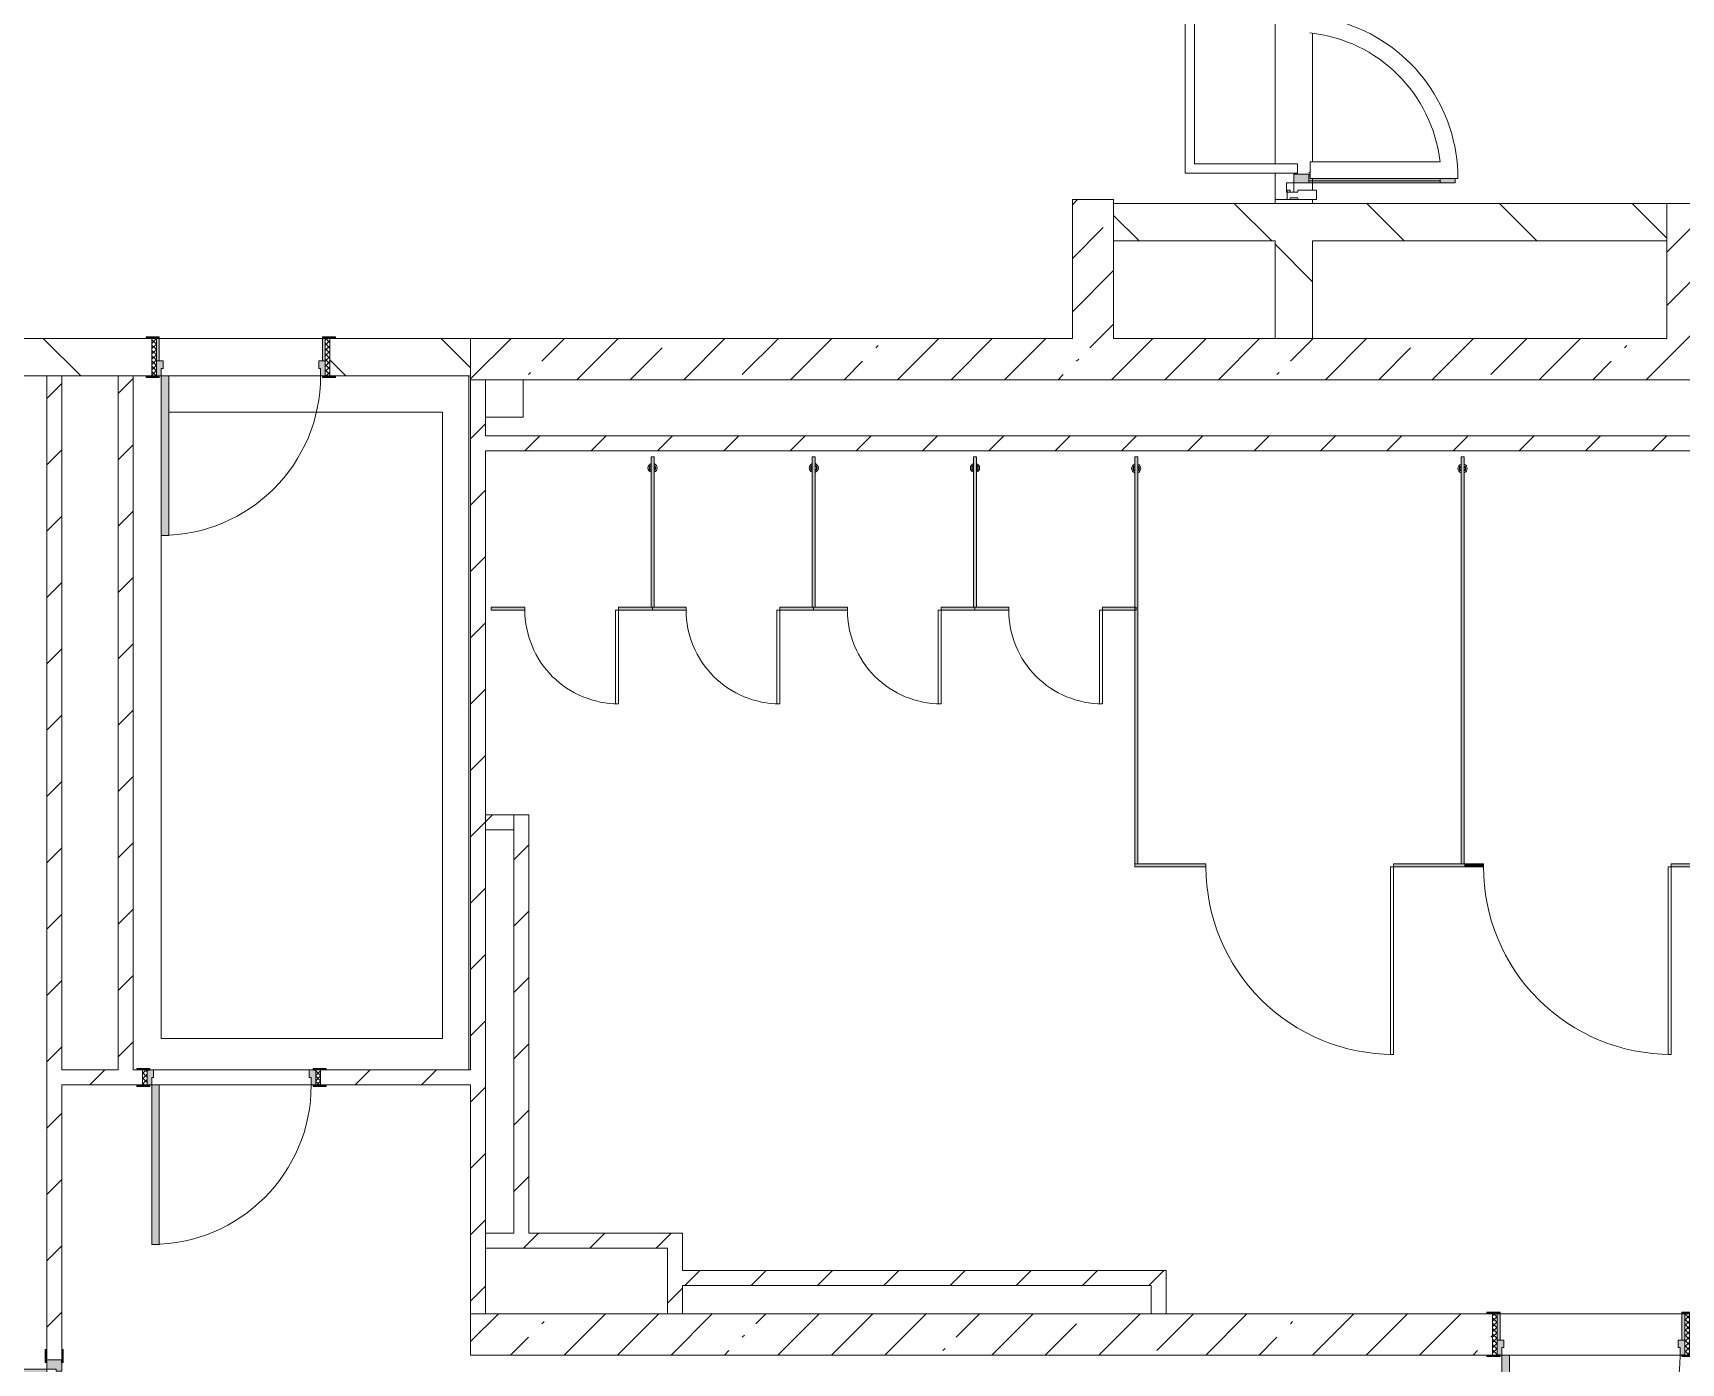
# Model space of a CAD drawing. Header units: millimetres. Extents: x -3456 to 185767, y -8553 to 29000.
# Drawn here: x 150633 to 159422, y 5138 to 12229 of the extents above; entities that cross this region are included whole.
import ezdxf

# ---------------------------------------------------------------- set-up
doc = ezdxf.new("R2010")
doc.units = ezdxf.units.MM
for name, color, linetype, lineweight in [('A-DETL-1', 7, 'Continuous', 5), ('A-DOOR-6', 7, 'Continuous', 5), ('A-GENM', 7, 'Continuous', 5), ('A-GLAZ-CWMG-4', 7, 'Continuous', 5), ('A-WALL', 7, 'Continuous', 9), ('I-WALL-3', 7, 'Continuous', 5)]:
    doc.layers.add(name, color=color, linetype=linetype, lineweight=lineweight)
for name, color, linetype, lineweight, true_color in [('A-DETL-GENF-3', 7, 'Continuous', 5, 0xe2e2e2), ('A-DETL-GENF-4', 7, 'Continuous', 5, 0xaaaaaa), ('A-DOOR-3', 7, 'Continuous', 5, 0xaaaaaa), ('A-DOOR-4', 7, 'Continuous', 5, 0xe2e2e2), ('A-DOOR-FRAM-4', 7, 'Continuous', 5, 0xe2e2e2), ('A-DOOR-FRAM-5', 7, 'Continuous', 5, 0xaaaaaa), ('A-FLOR-2', 7, 'Continuous', 5, 0xaaaaaa), ('A-GENM-1', 7, 'Continuous', 5, 0xe2ddcd)]:
    doc.layers.add(name, color=color, linetype=linetype, lineweight=lineweight, true_color=true_color)
pattern_1 = [(45, (58756.86, 0), (-176.7767, 176.7767), [])]
pattern_2 = [(45, (58756.86, 0), (-285.1231, 285.1231), []), (45, (59042, 0), (-285.1231, 285.1231), [504.031, -100.806, 16.764, -84.042])]
pattern_3 = [(135, (58756.86, 0), (-353.5534, -353.5534), [])]

# ---------------------------------------------------------------- blocks, each defined once
blk = doc.blocks.new('110_Дверь_СКБ_1Ст_Внутренняя1 - Д-7а_л__950x2100h_Туалет-V142-2_6_1_птичка')
at = {"layer": 'A-DOOR-3'}
h = blk.add_hatch(dxfattribs=at)
h.set_pattern_fill('FP_165', color=256, style=0, pattern_type=2)
h.set_pattern_definition([(135, (1776.41, 174.685), (-14.14214, -14.14214), []), (225, (1776.41, 174.685), (14.14214, -14.14214), [])])
h.paths.add_polyline_path([(537.5, 110), (512.5, 110), (512.5, -110), (537.5, -110)])
at = {"layer": 'A-DOOR-4'}
h = blk.add_hatch(color=256, dxfattribs=at)
h.paths.add_polyline_path([(487.5, 110), (487.5, 70), (477.5, 70), (477.5, 30), (512.5, 30), (512.5, 110)])
h.paths.add_polyline_path([(-462.5, 110), (-487.5, 110), (-487.5, 30), (-452.5, 30), (-452.5, 70), (-462.5, 70)])
at = {"layer": 'A-DOOR-FRAM-4'}
for points in [[(447.5, 1060), (447.5, 110), (487.5, 110), (487.5, 1060)], [(-542.5, 118), (-542.5, 110), (-472.5, 110), (-472.5, 118)], [(567.5, 118), (497.5, 118), (497.5, 110), (567.5, 110)], [(-472.5, 30), (-487.5, 30), (-487.5, -110), (-472.5, -110)], [(512.5, 30), (497.5, 30), (497.5, -110), (512.5, -110)], [(-542.5, -110), (-542.5, -118), (-472.5, -118), (-472.5, -110)], [(567.5, -110), (497.5, -110), (497.5, -118), (567.5, -118)]]:
    blk.add_hatch(color=256, dxfattribs=at).paths.add_polyline_path(points)
at = {"layer": 'A-DOOR-FRAM-5'}
h = blk.add_hatch(dxfattribs=at)
h.set_pattern_fill('FP_166', color=256, style=0, pattern_type=2)
h.set_pattern_definition([(45, (-346.384, 174.685), (-14.1421, 14.1421), []), (135, (-346.384, 174.685), (-14.1421, -14.1421), [])])
h.paths.add_polyline_path([(-487.5, 110), (-512.5, 110), (-512.5, -110), (-487.5, -110)])
at = {"layer": 'A-DOOR-3'}
for p, q in [((487.5, 1060), (447.5, 1060)), ((447.5, 1060), (447.5, 110)), ((487.5, 110), (487.5, 1060)), ((447.5, 110), (487.5, 110))]:
    blk.add_line(p, q, dxfattribs=at)
blk.add_arc((487.5, 110), 950, 90, 180, dxfattribs=at)
at = {"layer": 'A-DOOR-FRAM-5'}
for p, q in [((-472.5, 118), (-542.5, 118)), ((-542.5, 118), (-542.5, 110)), ((-542.5, 110), (-472.5, 110)), ((-487.5, 110), (-512.5, 110)), ((-512.5, 110), (-512.5, -110)), ((-462.5, 110), (-487.5, 110)), ((-487.5, 110), (-487.5, 30)), ((-487.5, -110), (-487.5, 110)), ((-472.5, 110), (-487.5, 110)), ((-487.5, 110), (-487.5, 109)), ((-487.5, 109), (-472.5, 109)), ((-472.5, 110), (-472.5, 118)), ((-472.5, 109), (-472.5, 110)), ((-462.5, 70), (-462.5, 110)), ((487.5, 110), (487.5, 70)), ((512.5, 110), (487.5, 110)), ((567.5, 118), (497.5, 118)), ((497.5, 118), (497.5, 110)), ((512.5, 110), (497.5, 110)), ((497.5, 110), (497.5, 109)), ((497.5, 110), (567.5, 110)), ((497.5, 109), (512.5, 109)), ((512.5, 30), (512.5, 110)), ((537.5, 110), (512.5, 110)), ((512.5, 110), (512.5, -110)), ((512.5, 109), (512.5, 110)), ((537.5, -110), (537.5, 110)), ((567.5, 110), (567.5, 118)), ((-487.5, 30), (-452.5, 30)), ((-472.5, 30), (-487.5, 30)), ((-487.5, 30), (-487.5, -110)), ((-472.5, -110), (-472.5, 30)), ((-452.5, 70), (-462.5, 70)), ((-452.5, 30), (-452.5, 70)), ((487.5, 70), (477.5, 70)), ((477.5, 70), (477.5, 30)), ((477.5, 30), (512.5, 30)), ((512.5, 30), (497.5, 30)), ((497.5, 30), (497.5, -110)), ((512.5, -110), (512.5, 30)), ((-472.5, -110), (-542.5, -110)), ((-542.5, -110), (-542.5, -118)), ((-542.5, -118), (-472.5, -118)), ((-512.5, -110), (-487.5, -110)), ((-487.5, -110), (-472.5, -110)), ((-472.5, -118), (-472.5, -110)), ((497.5, -110), (512.5, -110)), ((567.5, -110), (497.5, -110)), ((497.5, -110), (497.5, -118)), ((497.5, -118), (567.5, -118)), ((512.5, -110), (537.5, -110)), ((567.5, -118), (567.5, -110))]:
    blk.add_line(p, q, dxfattribs=at)
blk = doc.blocks.new('110_Дверь_СКБ_2Ст - Д-5_п_ Из игровой в коридор-32215844-2_6_1_птичка')
at = {"layer": 'A-DOOR-4'}
for points in [[(-637.5, 40), (-587.5, 40), (-587.5, 940), (-637.5, 940)], [(612.5, 440), (612.5, 40), (662.5, 40), (662.5, 440)]]:
    blk.add_hatch(color=256, dxfattribs=at).paths.add_polyline_path(points)
h = blk.add_hatch(color=256, dxfattribs=at)
h.paths.add_polyline_path([(-687.5, 40), (-687.5, -40), (-627.5, -40), (-627.5, -10), (-637.5, -10), (-637.5, 40)])
h.paths.add_polyline_path([(652.5, -40), (712.5, -40), (712.5, 40), (662.5, 40), (662.5, -10), (652.5, -10)])
at = {"layer": 'A-DOOR-FRAM-4'}
for points in [[(-742.5, 40), (-672.5, 40), (-672.5, 48), (-742.5, 48)], [(697.5, 40), (767.5, 40), (767.5, 48), (697.5, 48)], [(-742.5, -48), (-672.5, -48), (-672.5, -40), (-742.5, -40)], [(697.5, -48), (767.5, -48), (767.5, -40), (697.5, -40)]]:
    blk.add_hatch(color=256, dxfattribs=at).paths.add_polyline_path(points)
at = {"layer": 'A-DOOR-3'}
for p, q in [((-637.5, 940), (-637.5, 40)), ((-587.5, 940), (-637.5, 940)), ((-587.5, 40), (-587.5, 940)), ((662.5, 440), (612.5, 440)), ((612.5, 440), (612.5, 40)), ((662.5, 40), (662.5, 440)), ((-637.5, 40), (-587.5, 40)), ((612.5, 40), (662.5, 40))]:
    blk.add_line(p, q, dxfattribs=at)
for centre, radius, start, end in [((-637.5, 40), 900, 0, 90), ((662.5, 40), 400, 90, 180)]:
    blk.add_arc(centre, radius, start, end, dxfattribs=at)
at = {"layer": 'A-DOOR-FRAM-5'}
for p, q in [((-672.5, 48), (-742.5, 48)), ((-742.5, 48), (-742.5, 40)), ((-742.5, 40), (-672.5, 40)), ((-637.5, 40), (-687.5, 40)), ((-687.5, 40), (-687.5, -40)), ((-672.5, 40), (-672.5, 48)), ((-637.5, -10), (-637.5, 40)), ((662.5, 40), (662.5, -10)), ((712.5, 40), (662.5, 40)), ((767.5, 48), (697.5, 48)), ((697.5, 48), (697.5, 40)), ((697.5, 40), (767.5, 40)), ((712.5, -40), (712.5, 40)), ((767.5, 40), (767.5, 48)), ((-672.5, -40), (-742.5, -40)), ((-742.5, -40), (-742.5, -48)), ((-742.5, -48), (-672.5, -48)), ((-672.5, -39), (-687.5, -39)), ((-687.5, -39), (-687.5, -40)), ((-687.5, -40), (-627.5, -40)), ((-687.5, -40), (-672.5, -40)), ((-672.5, -40), (-672.5, -39)), ((-672.5, -48), (-672.5, -40)), ((-627.5, -10), (-637.5, -10)), ((-627.5, -40), (-627.5, -10)), ((662.5, -10), (652.5, -10)), ((652.5, -10), (652.5, -40)), ((652.5, -40), (712.5, -40)), ((712.5, -39), (697.5, -39)), ((697.5, -39), (697.5, -40)), ((697.5, -40), (712.5, -40)), ((767.5, -40), (697.5, -40)), ((697.5, -40), (697.5, -48)), ((697.5, -48), (767.5, -48)), ((712.5, -40), (712.5, -39)), ((767.5, -48), (767.5, -40))]:
    blk.add_line(p, q, dxfattribs=at)
blk = doc.blocks.new('110_Дверь_СКБ_1Ст_Внутренняя1 - Д-8 950x2100h_охрана-V145-2_6_1_птичка')
at = {"layer": 'A-DOOR-3'}
h = blk.add_hatch(dxfattribs=at)
h.set_pattern_fill('FP_133', color=256, style=0, pattern_type=2)
h.set_pattern_definition([(135, (1826.41, 164.685), (-14.14214, -14.14214), []), (225, (1826.41, 164.685), (14.14214, -14.14214), [])])
h.paths.add_polyline_path([(463.4, 100), (462.5, 100), (463.4, -100), (487.5, -100), (487.5, 100)])
at = {"layer": 'A-DOOR-4'}
h = blk.add_hatch(color=256, dxfattribs=at)
h.paths.add_polyline_path([(437.5, 100), (437.5, 60), (427.5, 60), (427.5, 20), (462.5, 20), (462.5, 100)])
h.paths.add_polyline_path([(-412.5, 100), (-437.5, 100), (-437.5, 20), (-402.5, 20), (-402.5, 60), (-412.5, 60)])
at = {"layer": 'A-DOOR-FRAM-4'}
for points in [[(397.5, 950), (397.5, 100), (437.5, 100), (437.5, 950)], [(-422.5, 108), (-492.5, 108), (-492.5, 100), (-422.5, 100)], [(463.4, 108), (447.5, 108), (447.5, 100), (517.5, 100), (517.5, 108)], [(-422.5, 20), (-437.5, 20), (-437.5, -100), (-422.5, -100)], [(462.5, 20), (447.5, 20), (447.5, -100), (462.5, -100)], [(-422.5, -100), (-492.5, -100), (-492.5, -108), (-422.5, -108)], [(517.5, -100), (447.5, -100), (447.5, -108), (517.5, -108)]]:
    blk.add_hatch(color=256, dxfattribs=at).paths.add_polyline_path(points)
at = {"layer": 'A-DOOR-FRAM-5'}
h = blk.add_hatch(dxfattribs=at)
h.set_pattern_fill('FP_134', color=256, style=0, pattern_type=2)
h.set_pattern_definition([(45, (-296.384, 164.685), (-14.1421, 14.1421), []), (135, (-296.384, 164.685), (-14.1421, -14.1421), [])])
h.paths.add_polyline_path([(-437.5, 100), (-462.5, 100), (-462.5, -100), (-437.5, -100)])
at = {"layer": 'A-DOOR-3'}
for p, q in [((437.5, 950), (397.5, 950)), ((397.5, 950), (397.5, 100)), ((437.5, 100), (437.5, 950)), ((397.5, 100), (437.5, 100))]:
    blk.add_line(p, q, dxfattribs=at)
blk.add_arc((437.5, 100), 850, 90, 180, dxfattribs=at)
at = {"layer": 'A-DOOR-FRAM-5'}
for p, q in [((-422.5, 108), (-492.5, 108)), ((-492.5, 108), (-492.5, 100)), ((-492.5, 100), (-422.5, 100)), ((-437.5, 100), (-462.5, 100)), ((-462.5, 100), (-462.5, -100)), ((-412.5, 100), (-437.5, 100)), ((-437.5, 100), (-437.5, 20)), ((-437.5, -100), (-437.5, 100)), ((-422.5, 100), (-437.5, 100)), ((-437.5, 100), (-437.5, 99)), ((-437.5, 99), (-422.5, 99)), ((-422.5, 100), (-422.5, 108)), ((-422.5, 99), (-422.5, 100)), ((-412.5, 60), (-412.5, 100)), ((437.5, 100), (437.5, 60)), ((462.5, 100), (437.5, 100)), ((517.5, 108), (447.5, 108)), ((447.5, 108), (447.5, 100)), ((462.5, 100), (447.5, 100)), ((447.5, 100), (447.5, 99)), ((447.5, 100), (517.5, 100)), ((447.5, 99), (462.5, 99)), ((462.5, 20), (462.5, 100)), ((487.5, 100), (462.5, 100)), ((462.5, 100), (462.5, -100)), ((462.5, 99), (462.5, 100)), ((487.5, -100), (487.5, 100)), ((517.5, 100), (517.5, 108)), ((-437.5, 20), (-402.5, 20)), ((-422.5, 20), (-437.5, 20)), ((-437.5, 20), (-437.5, -100)), ((-422.5, -100), (-422.5, 20)), ((-402.5, 60), (-412.5, 60)), ((-402.5, 20), (-402.5, 60)), ((437.5, 60), (427.5, 60)), ((427.5, 60), (427.5, 20)), ((427.5, 20), (462.5, 20)), ((462.5, 20), (447.5, 20)), ((447.5, 20), (447.5, -100)), ((462.5, -100), (462.5, 20)), ((-422.5, -100), (-492.5, -100)), ((-492.5, -100), (-492.5, -108)), ((-492.5, -108), (-422.5, -108)), ((-462.5, -100), (-437.5, -100)), ((-437.5, -100), (-422.5, -100)), ((-422.5, -108), (-422.5, -100)), ((447.5, -100), (462.5, -100)), ((517.5, -100), (447.5, -100)), ((447.5, -100), (447.5, -108)), ((447.5, -108), (517.5, -108)), ((462.5, -100), (487.5, -100)), ((517.5, -108), (517.5, -100))]:
    blk.add_line(p, q, dxfattribs=at)
blk = doc.blocks.new('110_Дверь_СКБ_1Ст_Внутренняя1 - Д-8 950x2100h_охрана-V146-2_6_1_птичка')
at = {"layer": 'A-DOOR-3'}
h = blk.add_hatch(dxfattribs=at)
h.set_pattern_fill('FP_169', color=256, style=0, pattern_type=2)
h.set_pattern_definition([(135, (1826.41, 104.685), (-14.14214, -14.14214), []), (225, (1826.41, 104.685), (14.14214, -14.14214), [])])
h.paths.add_polyline_path([(487.5, 40), (462.5, 40), (462.5, -40), (487.5, -40)])
at = {"layer": 'A-DOOR-4'}
h = blk.add_hatch(color=256, dxfattribs=at)
h.paths.add_polyline_path([(437.5, 40), (437.5, 0), (427.5, 0), (427.5, -40), (462.5, -40), (462.5, 40)])
h.paths.add_polyline_path([(-412.5, 40), (-437.5, 40), (-437.5, -40), (-402.5, -40), (-402.5, 0), (-412.5, 0)])
at = {"layer": 'A-DOOR-FRAM-4'}
for points in [[(437.5, 890), (397.5, 890), (397.5, 40), (437.5, 40), (437.5, 65.5)], [(-492.5, 48), (-492.5, 40), (-422.5, 40), (-422.5, 48)], [(517.5, 48), (447.5, 48), (447.5, 40), (517.5, 40)], [(-422.5, -40), (-492.5, -40), (-492.5, -48), (-422.5, -48)], [(447.5, -40), (447.5, -48), (517.5, -48), (517.5, -40)]]:
    blk.add_hatch(color=256, dxfattribs=at).paths.add_polyline_path(points)
at = {"layer": 'A-DOOR-FRAM-5'}
h = blk.add_hatch(dxfattribs=at)
h.set_pattern_fill('FP_170', color=256, style=0, pattern_type=2)
h.set_pattern_definition([(45, (-296.384, 104.685), (-14.1421, 14.1421), []), (135, (-296.384, 104.685), (-14.1421, -14.1421), [])])
h.paths.add_polyline_path([(-437.5, 40), (-462.5, 40), (-462.5, -40), (-437.5, -40)])
at = {"layer": 'A-DOOR-3'}
for p, q in [((437.5, 890), (397.5, 890)), ((397.5, 890), (397.5, 40)), ((437.5, 40), (437.5, 890)), ((397.5, 40), (437.5, 40))]:
    blk.add_line(p, q, dxfattribs=at)
blk.add_arc((437.5, 40), 850, 90, 180, dxfattribs=at)
at = {"layer": 'A-DOOR-FRAM-5'}
for p, q in [((-422.5, 48), (-492.5, 48)), ((-492.5, 48), (-492.5, 40)), ((-492.5, 40), (-422.5, 40)), ((-437.5, 40), (-462.5, 40)), ((-462.5, 40), (-462.5, -40)), ((-412.5, 40), (-437.5, 40)), ((-437.5, 40), (-437.5, -40)), ((-437.5, -40), (-437.5, 40)), ((-422.5, 40), (-437.5, 40)), ((-437.5, 40), (-437.5, 39)), ((-437.5, 39), (-422.5, 39)), ((-422.5, 40), (-422.5, 48)), ((-422.5, 39), (-422.5, 40)), ((-412.5, 0), (-412.5, 40)), ((-402.5, 0), (-412.5, 0)), ((-402.5, -40), (-402.5, 0)), ((437.5, 0), (427.5, 0)), ((427.5, 0), (427.5, -40)), ((437.5, 40), (437.5, 0)), ((462.5, 40), (437.5, 40)), ((517.5, 48), (447.5, 48)), ((447.5, 48), (447.5, 40)), ((462.5, 40), (447.5, 40)), ((447.5, 40), (447.5, 39)), ((447.5, 40), (517.5, 40)), ((447.5, 39), (462.5, 39)), ((462.5, -40), (462.5, 40)), ((487.5, 40), (462.5, 40)), ((462.5, 40), (462.5, -40)), ((462.5, 39), (462.5, 40)), ((487.5, -40), (487.5, 40)), ((517.5, 40), (517.5, 48)), ((-422.5, -40), (-492.5, -40)), ((-492.5, -40), (-492.5, -48)), ((-492.5, -48), (-422.5, -48)), ((-462.5, -40), (-437.5, -40)), ((-422.5, -39), (-437.5, -39)), ((-437.5, -39), (-437.5, -40)), ((-437.5, -40), (-402.5, -40)), ((-437.5, -40), (-422.5, -40)), ((-422.5, -40), (-422.5, -39)), ((-422.5, -48), (-422.5, -40)), ((427.5, -40), (462.5, -40)), ((462.5, -39), (447.5, -39)), ((447.5, -39), (447.5, -40)), ((447.5, -40), (462.5, -40)), ((517.5, -40), (447.5, -40)), ((447.5, -40), (447.5, -48)), ((447.5, -48), (517.5, -48)), ((462.5, -40), (462.5, -39)), ((462.5, -40), (487.5, -40)), ((517.5, -48), (517.5, -40))]:
    blk.add_line(p, q, dxfattribs=at)
blk = doc.blocks.new('131_Сантехническая перегородка 7 - СП-1-V224-2_6_1_птичка')
at = {"layer": 'A-GENM-1'}
blk.add_hatch(color=256, dxfattribs=at).paths.add_polyline_path([(2165.9, 8), (-4.1, 8), (-4.1, -8), (2165.9, -8)])
at = {"layer": 'A-GENM'}
for p, q in [((2165.9, 8), (-4.1, 8)), ((-4.1, 8), (-4.1, -8)), ((2165.9, -8), (2165.9, 8)), ((-4.1, -8), (2165.9, -8))]:
    blk.add_line(p, q, dxfattribs=at)
at = {"layer": 'A-GENM', "flags": 128}
for points in [[(71.5, 8), (71.1, 8.5), (70.8, 9), (70.4, 9.5), (70, 9.9), (69.6, 10.4), (69.2, 10.8), (68.8, 11.2), (68.3, 11.6), (67.8, 12), (67.3, 12.3), (66.8, 12.7), (66.3, 13), (65.8, 13.3), (65.3, 13.6), (64.7, 13.8), (64.2, 14), (63.6, 14.3), (63, 14.4), (62.4, 14.6), (61.9, 14.7), (61.3, 14.9), (60.7, 14.9), (60.1, 15), (59.5, 15.1), (58.9, 15.1), (58.3, 15.1), (57.7, 15), (57.1, 15), (56.5, 14.9), (55.9, 14.8), (55.3, 14.7), (54.7, 14.5), (54.1, 14.4), (53.5, 14.2), (53, 13.9), (52.4, 13.7), (51.9, 13.4), (51.4, 13.2), (50.8, 12.9), (50.3, 12.5), (49.8, 12.2), (49.3, 11.8), (48.9, 11.4), (48.4, 11), (48, 10.6), (47.6, 10.2), (47.2, 9.7), (46.8, 9.3), (46.4, 8.8), (46.1, 8.3), (45.9, 8)], [(45.9, -8), (46.3, -8.5), (46.6, -9), (47, -9.5), (47.4, -9.9), (47.8, -10.4), (48.2, -10.8), (48.6, -11.2), (49.1, -11.6), (49.6, -12), (50, -12.3), (50.5, -12.7), (51.1, -13), (51.6, -13.3), (52.1, -13.6), (52.7, -13.8), (53.2, -14), (53.8, -14.3), (54.4, -14.4), (54.9, -14.6), (55.5, -14.7), (56.1, -14.9), (56.7, -14.9), (57.3, -15), (57.9, -15.1), (58.5, -15.1), (59.1, -15.1), (59.7, -15), (60.3, -15), (60.9, -14.9), (61.5, -14.8), (62.1, -14.7), (62.7, -14.5), (63.3, -14.4), (63.8, -14.2), (64.4, -13.9), (65, -13.7), (65.5, -13.4), (66, -13.2), (66.6, -12.9), (67.1, -12.5), (67.6, -12.2), (68, -11.8), (68.5, -11.4), (69, -11), (69.4, -10.6), (69.8, -10.2), (70.2, -9.7), (70.6, -9.3), (70.9, -8.8), (71.3, -8.3), (71.5, -8)]]:
    blk.add_lwpolyline(points, dxfattribs=at)
at = {"layer": 'A-GENM'}
for radius, start, end in [(24.6, 19.91127, 160.08873), (17.6, 45, 135), (17.6, 45, 135), (15.1, 45, 135), (24.6, 199.91127, 340.08873), (17.6, 225, 315), (17.6, 225, 315), (15.1, 225, 315)]:
    blk.add_arc((58.7, 0), radius, start, end, dxfattribs=at)
blk = doc.blocks.new('131_Сантехническая перегородка 6 - СП-1-V225-2_6_1_птичка')
at = {"layer": 'A-GENM-1'}
blk.add_hatch(color=256, dxfattribs=at).paths.add_polyline_path([(800, 8), (0, 8), (0, -8), (800, -8)])
at = {"layer": 'A-GENM'}
for p, q in [((800, 8), (0, 8)), ((0, 8), (0, -8)), ((800, -8), (800, 8)), ((0, -8), (800, -8))]:
    blk.add_line(p, q, dxfattribs=at)
at = {"layer": 'A-GENM', "flags": 128}
for points in [[(71.5, 8), (71.1, 8.5), (70.8, 9), (70.4, 9.5), (70, 9.9), (69.6, 10.4), (69.2, 10.8), (68.8, 11.2), (68.3, 11.6), (67.8, 12), (67.3, 12.3), (66.8, 12.7), (66.3, 13), (65.8, 13.3), (65.3, 13.6), (64.7, 13.8), (64.2, 14), (63.6, 14.3), (63, 14.4), (62.4, 14.6), (61.9, 14.7), (61.3, 14.9), (60.7, 14.9), (60.1, 15), (59.5, 15.1), (58.9, 15.1), (58.3, 15.1), (57.7, 15), (57.1, 15), (56.5, 14.9), (55.9, 14.8), (55.3, 14.7), (54.7, 14.5), (54.1, 14.4), (53.5, 14.2), (53, 13.9), (52.4, 13.7), (51.9, 13.4), (51.4, 13.2), (50.8, 12.9), (50.3, 12.5), (49.8, 12.2), (49.3, 11.8), (48.9, 11.4), (48.4, 11), (48, 10.6), (47.6, 10.2), (47.2, 9.7), (46.8, 9.3), (46.4, 8.8), (46.1, 8.3), (45.9, 8)], [(45.9, -8), (46.3, -8.5), (46.6, -9), (47, -9.5), (47.4, -9.9), (47.8, -10.4), (48.2, -10.8), (48.6, -11.2), (49.1, -11.6), (49.6, -12), (50, -12.3), (50.5, -12.7), (51.1, -13), (51.6, -13.3), (52.1, -13.6), (52.7, -13.8), (53.2, -14), (53.8, -14.3), (54.4, -14.4), (54.9, -14.6), (55.5, -14.7), (56.1, -14.9), (56.7, -14.9), (57.3, -15), (57.9, -15.1), (58.5, -15.1), (59.1, -15.1), (59.7, -15), (60.3, -15), (60.9, -14.9), (61.5, -14.8), (62.1, -14.7), (62.7, -14.5), (63.3, -14.4), (63.8, -14.2), (64.4, -13.9), (65, -13.7), (65.5, -13.4), (66, -13.2), (66.6, -12.9), (67.1, -12.5), (67.6, -12.2), (68, -11.8), (68.5, -11.4), (69, -11), (69.4, -10.6), (69.8, -10.2), (70.2, -9.7), (70.6, -9.3), (70.9, -8.8), (71.3, -8.3), (71.5, -8)]]:
    blk.add_lwpolyline(points, dxfattribs=at)
at = {"layer": 'A-GENM'}
for radius, start, end in [(24.6, 19.91127, 160.08873), (17.6, 45, 135), (17.6, 45, 135), (15.1, 45, 135), (24.6, 199.91127, 340.08873), (17.6, 225, 315), (17.6, 225, 315), (15.1, 225, 315)]:
    blk.add_arc((58.7, 0), radius, start, end, dxfattribs=at)
blk = doc.blocks.new('131_Сантехническая перегородка_Дверь МГН - СД-1-V226-2_6_1_птичка')
at = {"layer": 'A-GENM-1'}
for points in [[(-370, 8), (-370, -8), (10, -8), (10, 8)], [(1010, 8), (1010, -8), (1390, -8), (1390, 8)]]:
    blk.add_hatch(color=256, dxfattribs=at).paths.add_polyline_path(points)
at = {"layer": 'A-DOOR-6'}
for p, q in [((10, 1008), (26, 1008)), ((10, 8), (10, 1008)), ((26, 8), (26, 1008)), ((10, 8), (26, 8))]:
    blk.add_line(p, q, dxfattribs=at)
blk.add_arc((10, 8), 1000, 360, 90, dxfattribs=at)
at = {"layer": 'A-GENM'}
for p, q in [((10, 8), (-370, 8)), ((-370, 8), (-370, -8)), ((10, -8), (10, 8)), ((1390, 8), (1010, 8)), ((1010, 8), (1010, -8)), ((1390, -8), (1390, 8)), ((-370, -8), (10, -8)), ((1010, -8), (1390, -8))]:
    blk.add_line(p, q, dxfattribs=at)
blk = doc.blocks.new('131_Сантехническая перегородка_Дверь 5 - СД-1-V227-2_6_1_птичка')
at = {"layer": 'A-GENM-1'}
for points in [[(70, 8), (70, -8), (250, -8), (250, 8)], [(750, 8), (750, -8), (930, -8), (930, 8)]]:
    blk.add_hatch(color=256, dxfattribs=at).paths.add_polyline_path(points)
at = {"layer": 'A-DOOR-6'}
for p, q in [((266, 508), (250, 508)), ((250, 8), (250, 508)), ((266, 8), (266, 508)), ((266, 8), (250, 8))]:
    blk.add_line(p, q, dxfattribs=at)
blk.add_arc((250, 8), 500, 360, 90, dxfattribs=at)
at = {"layer": 'A-GENM'}
for p, q in [((250, 8), (70, 8)), ((70, 8), (70, -8)), ((250, -8), (250, 8)), ((930, 8), (750, 8)), ((750, 8), (750, -8)), ((930, -8), (930, 8)), ((70, -8), (250, -8)), ((750, -8), (930, -8))]:
    blk.add_line(p, q, dxfattribs=at)
blk = doc.blocks.new('131_Сантехническая перегородка_Дверь МГН 2 - СД-1-V228-2_6_1_птичка')
at = {"layer": 'A-GENM-1'}
for points in [[(10, 8), (-430, 8), (-430, -8), (10, -8)], [(1010, 8), (1010, -8), (1110, -8), (1110, 8)]]:
    blk.add_hatch(color=256, dxfattribs=at).paths.add_polyline_path(points)
at = {"layer": 'A-DOOR-6'}
for p, q in [((10, 1008), (26, 1008)), ((10, 8), (10, 1008)), ((26, 8), (26, 1008)), ((10, 8), (26, 8))]:
    blk.add_line(p, q, dxfattribs=at)
blk.add_arc((10, 8), 1000, 360, 90, dxfattribs=at)
at = {"layer": 'A-GENM'}
for p, q in [((10, 8), (-430, 8)), ((-430, 8), (-430, -8)), ((10, -8), (10, 8)), ((1110, 8), (1010, 8)), ((1010, 8), (1010, -8)), ((1110, -8), (1110, 8)), ((-430, -8), (10, -8)), ((1010, -8), (1110, -8))]:
    blk.add_line(p, q, dxfattribs=at)
blk = doc.blocks.new('Дверь_Витражная_остекление_ - ВВ-7 остекление-32349468-2_6_1_птичка')
at = {"layer": 'A-DETL-GENF-3'}
for points in [[(-860, -106.8), (-860, -880), (-837.2, -880), (-837.2, -106.8), (-815, -106.8), (-815, -20), (-860, -20)], [(865, -103.8), (877.8, -103.8), (877.8, -880), (910, -880), (910, -140), (900, -140), (900, -40), (910, -40), (910, -20), (865, -20)]]:
    blk.add_hatch(color=256, dxfattribs=at).paths.add_polyline_path(points)
at = {"layer": 'A-DETL-GENF-4'}
for p, q in [((-815, -20), (-860, -20)), ((-860, -880), (-860, -20)), ((-815, -20), (-860, -20)), ((-860, -20), (-860, -880)), ((-815, -106.8), (-815, -20)), ((-815, -106.8), (-815, -20)), ((865, -103.8), (865, -20)), ((865, -20), (865, -103.8)), ((-860, -100), (-815, -100)), ((-850, -800), (-850, -100)), ((-806, -106.8), (-806, -100)), ((900, -100), (865, -100)), ((900, -800), (900, -140)), ((910, -880), (910, -140)), ((910, -880), (910, -140)), ((-860, -800), (-837.2, -800)), ((910, -800), (877.8, -800)), ((-860, -880), (-837.2, -880)), ((-860, -880), (-837.2, -880)), ((910, -880), (877.8, -880)), ((877.8, -880), (910, -880))]:
    blk.add_line(p, q, dxfattribs=at)
at = {"layer": 'A-DOOR-3'}
for p, q in [((-910, 20), (-860, 20)), ((-910, -20), (-910, 20)), ((-860, 20), (-860, -20)), ((860, 20), (910, 20)), ((860, -20), (860, 20)), ((910, 20), (910, -20)), ((-860, -20), (-910, -20)), ((-860, -880), (-860, -20)), ((910, -20), (860, -20)), ((860, -103.8), (860, -39))]:
    blk.add_line(p, q, dxfattribs=at)
for centre, start, end in [((-860, -20), 354.22155, 0), ((860, -20), 180, 185.77845), ((-860, -20), 270, 271.54729)]:
    blk.add_arc(centre, 860, start, end, dxfattribs=at)
blk = doc.blocks.new('Прямоугольный импост - Импост структурный с накладкой - 160мм Темный-32310142-2_6_1_птичка')
at = {"layer": 'A-GLAZ-CWMG-4'}
for p, q in [((-50, 0), (-50, 17)), ((-50, 17), (0, 17)), ((-40, 0), (-50, 0)), ((-40, -40), (-40, 0)), ((0, 0), (-10, 0)), ((-10, 0), (-10, -40)), ((0, 17), (0, 0)), ((-50, -140), (-50, -40)), ((-50, -40), (-40, -40)), ((-10, -40), (0, -40)), ((0, -40), (0, -140)), ((0, -140), (-50, -140))]:
    blk.add_line(p, q, dxfattribs=at)

msp = doc.modelspace()

# ---------------------------------------------------------------- hatches: boundary and pattern name
at = {"layer": 'I-WALL-3'}
h = msp.add_hatch(dxfattribs=at)
h.set_pattern_fill('FP_128', color=256, style=0, pattern_type=2)
h.set_pattern_definition(pattern_2)
h.paths.add_polyline_path([(156395.9, 10600), (156395.9, 11340), (156175.9, 11340), (156175.9, 10600)])
h = msp.add_hatch(dxfattribs=at)
h.set_pattern_fill('FP_131', color=256, style=0, pattern_type=2)
h.set_pattern_definition(pattern_3)
h.paths.add_polyline_path([(157456.9, 11120), (159345.9, 11120), (159345.9, 11320), (156395.9, 11320), (156395.9, 11120), (157256.9, 11120)])
h = msp.add_hatch(dxfattribs=at)
h.set_pattern_fill('FP_128', color=256, style=0, pattern_type=2)
h.set_pattern_definition(pattern_2)
h.paths.add_polyline_path([(159565.9, 10600), (159565.9, 11320), (159345.9, 11320), (159345.9, 10600)])
h = msp.add_hatch(dxfattribs=at)
h.set_pattern_fill('FP_131', color=256, style=0, pattern_type=2)
h.set_pattern_definition(pattern_3)
h.paths.add_polyline_path([(157456.9, 10600), (157456.9, 11120), (157256.9, 11120), (157256.9, 10600)])
h = msp.add_hatch(dxfattribs=at)
h.set_pattern_fill('FP_131', color=256, style=0, pattern_type=2)
h.set_pattern_definition(pattern_3)
h.paths.add_polyline_path([(148366.9, 10400), (148741.9, 10400), (148741.9, 10600), (148366.9, 10600)])
h.paths.add_polyline_path([(152966.9, 10400), (152966.9, 10600), (152216.9, 10600), (152218.5, 10400), (152246.9, 10400)])
h.paths.add_polyline_path([(151236.9, 10400), (151266.9, 10400), (151266.9, 10600), (150141.9, 10600), (150141.9, 10400), (151166.9, 10400)])
h = msp.add_hatch(dxfattribs=at)
h.set_pattern_fill('FP_128', color=256, style=0, pattern_type=2)
h.set_pattern_definition(pattern_2)
h.paths.add_polyline_path([(160366.9, 10380), (160366.9, 10600), (152966.9, 10600), (152966.9, 10380), (159638.5, 10380)])
h = msp.add_hatch(dxfattribs=at)
h.set_pattern_fill('FP_132', color=256, style=0, pattern_type=2)
h.set_pattern_definition(pattern_1)
h.paths.add_polyline_path([(150706.9, 125), (150786.9, 125), (150786.9, 3755), (150706.9, 3755), (150706.9, 231.3)])
h.paths.add_polyline_path([(150786.9, 5155), (150786.9, 10400), (150706.9, 10400), (150706.9, 5155), (150756.9, 5155)])
h = msp.add_hatch(dxfattribs=at)
h.set_pattern_fill('FP_132', color=256, style=0, pattern_type=2)
h.set_pattern_definition(pattern_1)
h.paths.add_polyline_path([(151086.9, 6700), (151166.9, 6700), (151166.9, 10400), (151086.9, 10400), (151086.9, 7751.4)])
h = msp.add_hatch(dxfattribs=at)
h.set_pattern_fill('FP_132', color=256, style=0, pattern_type=2)
h.set_pattern_definition(pattern_1)
h.paths.add_polyline_path([(153046.9, 5400), (153046.9, 10380), (152966.9, 10380), (152966.9, 5400)])
h = msp.add_hatch(dxfattribs=at)
h.set_pattern_fill('FP_132', color=256, style=0, pattern_type=2)
h.set_pattern_definition(pattern_1)
h.paths.add_polyline_path([(155928.5, 10000), (159836.9, 10000), (159836.9, 10080), (153046.9, 10080), (153046.9, 10000), (154073.5, 10000)])
h = msp.add_hatch(dxfattribs=at)
h.set_pattern_fill('FP_132', color=256, style=0, pattern_type=2)
h.set_pattern_definition(pattern_1)
h.paths.add_polyline_path([(153046.9, 7980), (153196.9, 7980), (153196.9, 8060), (153046.9, 8060)])
h = msp.add_hatch(dxfattribs=at)
h.set_pattern_fill('FP_132', color=256, style=0, pattern_type=2)
h.set_pattern_definition(pattern_1)
h.paths.add_polyline_path([(153196.9, 7980), (153276.9, 7980), (153276.9, 8060), (153046.9, 8060), (153046.9, 7980)])
h = msp.add_hatch(dxfattribs=at)
h.set_pattern_fill('FP_132', color=256, style=0, pattern_type=2)
h.set_pattern_definition(pattern_1)
h.paths.add_polyline_path([(153276.9, 5830), (153276.9, 7980), (153196.9, 7980), (153196.9, 5830)])
h = msp.add_hatch(dxfattribs=at)
h.set_pattern_fill('FP_132', color=256, style=0, pattern_type=2)
h.set_pattern_definition(pattern_1)
h.paths.add_polyline_path([(152218.5, 6620), (152966.9, 6620), (152966.9, 6700), (152166.9, 6700), (152166.9, 6620), (152196.9, 6620)])
h.paths.add_polyline_path([(150786.9, 6620), (151216.9, 6620), (151216.9, 6700), (150786.9, 6700)])
h = msp.add_hatch(dxfattribs=at)
h.set_pattern_fill('FP_132', color=256, style=0, pattern_type=2)
h.set_pattern_definition(pattern_1)
h.paths.add_polyline_path([(154016.9, 5750), (154016.9, 5830), (153046.9, 5830), (153046.9, 5750)])
h = msp.add_hatch(dxfattribs=at)
h.set_pattern_fill('FP_132', color=256, style=0, pattern_type=2)
h.set_pattern_definition(pattern_1)
h.paths.add_polyline_path([(154016.9, 5400), (154096.9, 5400), (154096.9, 5830), (154016.9, 5830), (154016.9, 5750)])
h = msp.add_hatch(dxfattribs=at)
h.set_pattern_fill('FP_132', color=256, style=0, pattern_type=2)
h.set_pattern_definition(pattern_1)
h.paths.add_polyline_path([(156596.9, 5550), (156596.9, 5630), (154096.9, 5630), (154096.9, 5550), (155928.5, 5550)])
h = msp.add_hatch(dxfattribs=at)
h.set_pattern_fill('FP_132', color=256, style=0, pattern_type=2)
h.set_pattern_definition(pattern_1)
h.paths.add_polyline_path([(156676.9, 5400), (156676.9, 5630), (156596.9, 5630), (156596.9, 5400)])
h = msp.add_hatch(dxfattribs=at)
h.set_pattern_fill('FP_128', color=256, style=0, pattern_type=2)
h.set_pattern_definition(pattern_2)
h.paths.add_polyline_path([(160366.9, 5180), (160366.9, 5400), (159466.9, 5400), (159466.9, 5180), (160326.9, 5180)])
h.paths.add_polyline_path([(152966.9, 5180), (158416.9, 5180), (158416.9, 5400), (152966.9, 5400)])

# ---------------------------------------------------------------- linework, layer by layer
at = {"layer": 'A-DETL-1'}
for p, q in [((151356.9, 10207.5), (152816.9, 10207.5)), ((152816.9, 10207.5), (152816.9, 6867.5)), ((151316.9, 6867.5), (151316.9, 9550)), ((152816.9, 6867.5), (151316.9, 6867.5))]:
    msp.add_line(p, q, dxfattribs=at)
at = {"layer": 'A-FLOR-2'}
for p, q in [((156776.9, 13150), (156776.9, 11481.2)), ((156826.9, 11531.2), (156826.9, 13100)), ((157376.9, 11531.2), (156826.9, 11531.2)), ((157376.9, 11481.2), (157376.9, 11531.2)), ((158136.6, 11542.2), (157444.7, 11542.2)), ((157444.7, 11542.2), (157444.7, 11452.8)), ((156776.9, 11481.2), (157376.9, 11481.2)), ((157444.7, 11452.8), (158231.7, 11452.8)), ((152166.9, 10401.4), (151316.9, 10401.4)), ((151316.9, 10401), (152166.9, 10401)), ((152956.9, 6701.4), (152956.9, 10400)), ((153246.9, 10380), (153246.9, 10180)), ((153246.9, 10180), (153046.9, 10180)), ((152196.9, 6701.4), (152956.9, 6701.4)), ((151266.9, 6621.4), (152116.9, 6621.4))]:
    msp.add_line(p, q, dxfattribs=at)
for radius, start, end in [(780, 6.57701, 84.00325), (870, 360, 71.40745)]:
    msp.add_arc((157361.7, 11452.8), radius, start, end, dxfattribs=at)
at = {"layer": 'A-WALL'}
for p, q in [((157256.9, 10600), (157456.9, 10600)), ((150786.9, 10400), (150706.9, 10400)), ((151166.9, 10400), (151086.9, 10400)), ((153046.9, 10380), (152966.9, 10380)), ((152966.9, 5400), (153046.9, 5400))]:
    msp.add_line(p, q, dxfattribs=at)
at = {"layer": 'I-WALL-3'}
for p, q in [((157256.9, 11531.2), (157256.9, 13100)), ((157456.9, 12226.3), (157456.9, 11542.2)), ((157256.9, 11320), (157256.9, 11481.2)), ((157456.9, 11452.8), (157456.9, 11390)), ((156175.9, 11340), (156175.9, 10600)), ((156395.9, 11340), (156175.9, 11340)), ((156395.9, 10600), (156395.9, 11340)), ((157456.9, 11340), (157256.9, 11340)), ((157456.9, 11320), (157456.9, 11340)), ((159345.9, 11320), (156395.9, 11320)), ((159345.9, 11320), (159345.9, 10600)), ((159565.9, 11320), (159345.9, 11320)), ((156395.9, 11120), (157256.9, 11120)), ((157256.9, 11120), (157256.9, 10600)), ((157456.9, 10600), (157456.9, 11120)), ((157456.9, 11120), (159345.9, 11120)), ((151236.9, 10600), (150196.9, 10600)), ((151306.9, 10600), (152176.9, 10600)), ((156175.9, 10600), (152246.9, 10600)), ((152966.9, 6700), (152966.9, 10600)), ((157256.9, 10600), (156395.9, 10600)), ((159345.9, 10600), (157456.9, 10600)), ((150196.9, 10400), (150706.9, 10400)), ((150706.9, 10400), (150706.9, 5210)), ((150786.9, 6700), (150786.9, 10400)), ((150786.9, 10400), (151086.9, 10400)), ((151086.9, 10400), (151086.9, 6700)), ((151166.9, 6700), (151166.9, 10400)), ((151166.9, 10400), (151236.9, 10400)), ((152166.9, 10400), (151356.9, 10400)), ((152246.9, 10400), (152966.9, 10400)), ((153046.9, 10080), (153046.9, 10380)), ((153046.9, 10380), (160366.9, 10380)), ((159836.9, 10080), (153046.9, 10080)), ((153046.9, 5400), (153046.9, 10000)), ((153046.9, 10000), (159836.9, 10000)), ((153276.9, 8060), (153046.9, 8060)), ((153196.9, 8060), (153196.9, 5830)), ((153276.9, 5830), (153276.9, 8060)), ((153046.9, 7980), (153196.9, 7980)), ((151086.9, 6700), (150786.9, 6700)), ((151186.9, 6700), (151166.9, 6700)), ((151276.9, 6700), (152106.9, 6700)), ((152966.9, 6700), (152196.9, 6700)), ((150786.9, 6620), (151186.9, 6620)), ((150786.9, 5210), (150786.9, 6620)), ((152116.9, 6620), (151306.9, 6620)), ((152196.9, 6620), (152966.9, 6620)), ((152966.9, 6620), (152966.9, 5180)), ((153196.9, 5830), (153046.9, 5830)), ((154096.9, 5830), (153276.9, 5830)), ((154096.9, 5630), (154096.9, 5830)), ((153046.9, 5750), (154016.9, 5750)), ((154016.9, 5750), (154016.9, 5400)), ((156676.9, 5630), (154096.9, 5630)), ((156676.9, 5400), (156676.9, 5630)), ((154096.9, 5550), (156596.9, 5550)), ((154096.9, 5400), (154096.9, 5550)), ((156596.9, 5550), (156596.9, 5400)), ((158386.9, 5400), (153046.9, 5400)), ((158456.9, 5400), (159426.9, 5400)), ((152966.9, 5180), (158386.9, 5180)), ((159416.9, 5180), (158506.9, 5180))]:
    msp.add_line(p, q, dxfattribs=at)

# ---------------------------------------------------------------- block references
at = {"layer": 'A-DOOR-3'}
for name, p, rotation in [('Дверь_Витражная_остекление_ - ВВ-7 остекление-32349468-2_6_1_птичка', (157337.9, 12290), 89.99999999999993), ('110_Дверь_СКБ_1Ст_Внутренняя1 - Д-8 950x2100h_охрана-V145-2_6_1_птичка', (151754.4, 10500), 180), ('110_Дверь_СКБ_1Ст_Внутренняя1 - Д-8 950x2100h_охрана-V146-2_6_1_птичка', (151704.4, 6660), 180), ('110_Дверь_СКБ_1Ст_Внутренняя1 - Д-7а_л__950x2100h_Туалет-V142-2_6_1_птичка', (158954.4, 5290), 180), ('110_Дверь_СКБ_2Ст - Д-5_п_ Из игровой в коридор-32215844-2_6_1_птичка', (150746.9, 4442.5), 89.99999999999991)]:
    msp.add_blockref(name, p, dxfattribs=dict(at, rotation=rotation))
at = {"layer": 'A-GENM'}
for name, p, rotation in [('131_Сантехническая перегородка 6 - СП-1-V225-2_6_1_птичка', (153937.5, 9968), 270.0000000000007), ('131_Сантехническая перегородка 6 - СП-1-V225-2_6_1_птичка', (154797.1, 9968), 270.0000000000007), ('131_Сантехническая перегородка 6 - СП-1-V225-2_6_1_птичка', (155656.7, 9968), 270.0000000000007), ('131_Сантехническая перегородка 7 - СП-1-V224-2_6_1_птичка', (156516.4, 9964.9), 269.9999999999999), ('131_Сантехническая перегородка 7 - СП-1-V224-2_6_1_птичка', (158256.9, 9964.9), 269.9999999999999), ('131_Сантехническая перегородка_Дверь 5 - СД-1-V227-2_6_1_птичка', (154006.4, 9160), 180), ('131_Сантехническая перегородка_Дверь 5 - СД-1-V227-2_6_1_птичка', (154866.4, 9160), 180), ('131_Сантехническая перегородка_Дверь 5 - СД-1-V227-2_6_1_птичка', (155726.4, 9160), 180), ('131_Сантехническая перегородка_Дверь 5 - СД-1-V227-2_6_1_птичка', (156586.4, 9160), 180), ('131_Сантехническая перегородка_Дверь МГН - СД-1-V226-2_6_1_птичка', (157898.4, 7791), 180), ('131_Сантехническая перегородка_Дверь МГН 2 - СД-1-V228-2_6_1_птичка', (159378.4, 7791), 180)]:
    msp.add_blockref(name, p, dxfattribs=dict(at, rotation=rotation))
at = {"layer": 'A-GLAZ-CWMG-4', "extrusion": (0, 0, -1), "rotation": 270.0000000000001}
msp.add_blockref('Прямоугольный импост - Импост структурный с накладкой - 160мм Темный-32310142-2_6_1_птичка', (-157337.9, 11340), dxfattribs=at)

doc.saveas('drawing.dxf')
